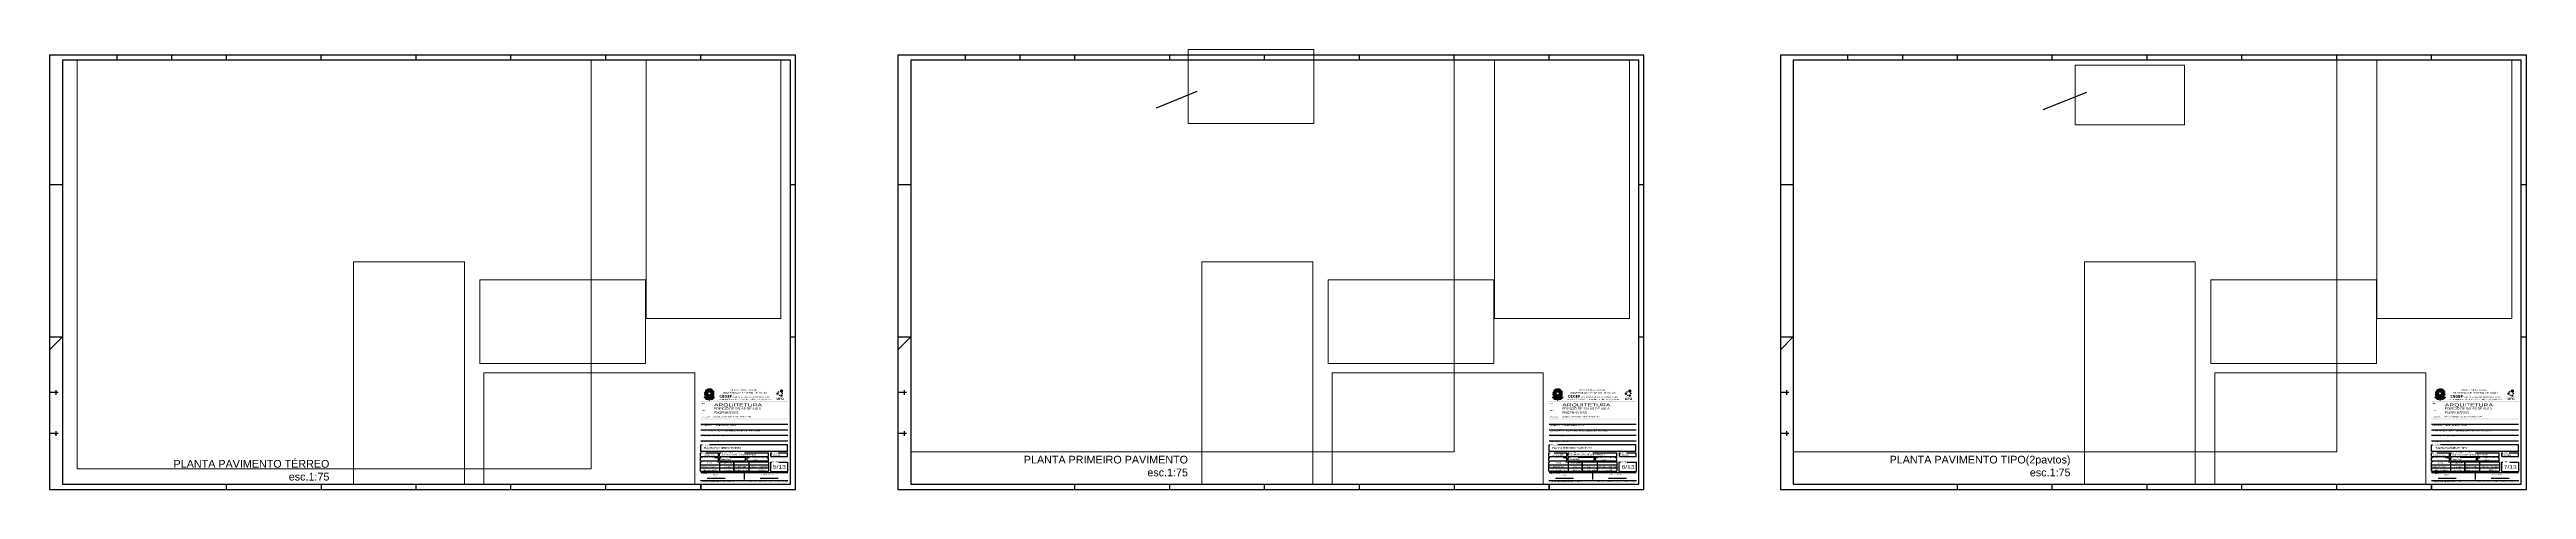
# Paper-space layout 'pr05 pr06 pr07' of a CAD drawing. Header units: millimetres. Extents: x 1399 to 6230, y 19 to 876.
import ezdxf
from ezdxf.enums import TextEntityAlignment as Align

# ---------------------------------------------------------------- set-up
doc = ezdxf.new("R2010")
doc.units = ezdxf.units.MM
doc.header["$LTSCALE"] = 0.3
doc.linetypes.add('CONTINUO', pattern=[0])
for name, color, linetype in [('ACUSTIC', 170, 'Continuous'), ('AUXILIAR', 6, 'Continuous'), ('CARIMBO', 4, 'Continuous'), ('CONSTRUIR', 20, 'Continuous'), ('COTAS', 12, 'Continuous'), ('DETALHE_CTR25', 7, 'Continuous'), ('GERAL_CTR25', 7, 'Continuous'), ('GERAL_CTR70', 2, 'Continuous'), ('logo', 160, 'Continuous'), ('Viewport', 231, 'Continuous')]:
    doc.layers.add(name, color=color, linetype=linetype)
doc.styles.add('ARIAL', font='ARIAL.TTF', dxfattribs={"height": 0.12})
doc.styles.add('CAIXA', font='swiss.ttf')
doc.styles.add('ROMANS', font='romans.shx', dxfattribs={"height": 0.03})
doc.styles.add('STYLE1', font='ARIAL.TTF', dxfattribs={"height": 0.12})

# ---------------------------------------------------------------- blocks, each defined once
blk = doc.blocks.new('logo')
at = {"layer": 'logo'}
for p, q in [((992.5, 170.9), (990.6, 172.3)), ((990.8, 181), (993.7, 180.6)), ((990.8, 177.8), (993, 178.1)), ((992.5, 170.9), (991.5, 172.9)), ((991.8, 180.3), (993.4, 180.1)), ((991.9, 184), (994.7, 182.5)), ((992.6, 178.7), (991.9, 178.6)), ((991.9, 174.7), (993.3, 175.5)), ((998.1, 182.9), (992.1, 182.2)), ((992.1, 182.2), (996.6, 180.8)), ((992.1, 182.2), (996.7, 178.1)), ((992.1, 181.4), (993.2, 181.2)), ((992.1, 177.4), (993.4, 177.7)), ((992.5, 183), (993.8, 182.4)), ((992.7, 175.7), (993.1, 175.9)), ((992.8, 181.5), (993.1, 181.9)), ((993, 184), (994.9, 182.9)), ((993.1, 174.8), (993.6, 175.1)), ((993.2, 171.4), (993.9, 172.2)), ((993.2, 171.4), (995, 169.7)), ((993.5, 186.4), (995.7, 184.4)), ((993.6, 180.8), (994.3, 181.5)), ((993.7, 172.3), (996, 174.6)), ((993.9, 185.2), (995.6, 183.7)), ((994.1, 173.6), (995.1, 174.4)), ((994.4, 180.1), (995.5, 181.1)), ((994.8, 186), (995.8, 184.9)), ((994.9, 172.7), (995.7, 173.6)), ((995.2, 179.4), (996.6, 180.8)), ((996.7, 178.1), (995.4, 172.1)), ((995.4, 172.1), (998.2, 176)), ((995.4, 172.1), (1000.7, 175.2)), ((995.6, 184.4), (995.7, 184.4)), ((995.7, 172.2), (999, 175.5)), ((997, 185.6), (996.1, 187.1)), ((996.1, 178.7), (996.5, 179.1)), ((996.2, 188.2), (997.1, 186.3)), ((997.1, 186.3), (997.4, 185.9)), ((997.2, 187.6), (997.8, 186.1)), ((997.2, 168.9), (997.7, 168.5)), ((997.4, 185.9), (997.4, 185.8)), ((997.4, 171.2), (997.4, 170.3)), ((999.9, 171), (997.4, 171.2)), ((997.4, 170.3), (999.9, 170.4)), ((997.4, 167.5), (997.7, 168.5)), ((1000.7, 188.5), (998.1, 182.9)), ((999.3, 185.4), (998.7, 188.1)), ((998.9, 184.6), (1000.7, 186.4)), ((999.1, 189.2), (999.6, 186.1)), ((999.4, 183.5), (1000.7, 184.8)), ((999.5, 174.5), (1000.2, 175.2)), ((999.8, 188.3), (999.9, 186.8)), ((1001.5, 171.5), (999.9, 171.5)), ((999.9, 171.5), (999.9, 169.9)), ((999.9, 169.9), (1001.5, 169.9)), ((1000.2, 187.3), (1000.7, 187.9)), ((1000.2, 174.9), (1000.2, 171.5)), ((1003.1, 183), (1000.7, 188.5)), ((1000.7, 188.5), (1000.7, 183.7)), ((1000.7, 175.2), (1000.7, 171.5)), ((1000.7, 175.2), (1006.1, 172.1)), ((1000.7, 174.1), (1001.1, 174.6)), ((1000.7, 172.6), (1001.1, 173)), ((1001.1, 174.9), (1001.1, 171.5)), ((1001.1, 171.5), (1001.1, 171.5)), ((1001.5, 186.8), (1001.6, 188.3)), ((1001.5, 169.9), (1001.5, 171.5)), ((1001.5, 171), (1003.9, 171.2)), ((1003.9, 170.3), (1001.5, 170.4)), ((1002.3, 189.2), (1001.8, 186)), ((1002.3, 186.2), (1002.8, 188.1)), ((1009.4, 182.3), (1003.1, 183)), ((1003.3, 176), (1003.3, 176)), ((1006.1, 172.1), (1003.3, 176)), ((1003.6, 175.5), (1005.1, 177)), ((1003.7, 186.1), (1004.4, 187.6)), ((1003.7, 182.5), (1004.1, 182.9)), ((1003.9, 171.2), (1003.9, 170.3)), ((1003.9, 168.4), (1004.4, 169)), ((1004.2, 167.4), (1003.9, 168.4)), ((1004.1, 185.9), (1004, 185.7)), ((1004, 184.8), (1004, 184.9)), ((1004.4, 186.4), (1004.1, 185.9)), ((1004.2, 174.6), (1005.3, 175.7)), ((1005.3, 188.1), (1004.4, 186.4)), ((1004.4, 181.7), (1005.5, 182.7)), ((1004.6, 185.7), (1005.5, 187)), ((1009.4, 182.3), (1004.8, 180.8)), ((1004.8, 178.1), (1009.4, 182.3)), ((1006.1, 172.1), (1004.8, 178.1)), ((1004.9, 173.8), (1005.6, 174.5)), ((1005.2, 180.9), (1006.8, 182.6)), ((1005.5, 172.9), (1005.9, 173.2)), ((1005.6, 184.9), (1006.7, 186.1)), ((1006.2, 174.9), (1005.6, 174.6)), ((1007.7, 186.4), (1005.7, 184.5)), ((1005.7, 174.2), (1007.5, 172.2)), ((1005.8, 183.9), (1007.4, 185.3)), ((1005.8, 173.4), (1006.4, 172.7)), ((1008.1, 171.2), (1006.4, 169.5)), ((1006.5, 174.2), (1007.3, 173.5)), ((1006.6, 183), (1008.3, 184.1)), ((1009.5, 184), (1006.8, 182.6)), ((1007.4, 171.9), (1008.1, 171.2)), ((1007.5, 181.7), (1008.2, 182.4)), ((1007.9, 175.5), (1007.5, 175.4)), ((1007.6, 180.4), (1010.5, 180.8)), ((1007.7, 182.5), (1008.9, 183)), ((1007.9, 180.9), (1009.5, 181.3)), ((1007.9, 180), (1009.6, 180.1)), ((1008.1, 177.5), (1009.4, 177.2)), ((1008.4, 178), (1010.5, 177.7)), ((1008.4, 175.3), (1009.5, 174.7)), ((1008.6, 182), (1008.9, 182.4)), ((1008.8, 178.6), (1009.6, 178.5)), ((1010.3, 172.9), (1009.3, 171)), ((1009.3, 171), (1011.1, 172.3)), ((1010.5, 180.8), (1010.5, 180.8))]:
    blk.add_line(p, q, dxfattribs=at)
blk.add_lwpolyline([(995.7, 184.4), (995.6, 184.2, 0.193999), (995.7, 183.9, 0.064649)], format="xyb", dxfattribs=at)
at = {"layer": 'logo', "const_width": 0.216}
for points in [[(997, 179.6, 1), (997, 179.3, 1)], [(997.2, 180.6, 1), (997.1, 180.4, 1)], [(997.1, 178.5, 1), (997.2, 178.3, 1)], [(997.6, 181.6, 1), (997.5, 181.4, 1)], [(997.5, 177.5, 1), (997.6, 177.3, 1)], [(998.4, 182.3, 1), (998.2, 182.2, 1)], [(998.2, 179.1, 1), (998.4, 179.1, 1)], [(998.2, 176.7, 1), (998.4, 176.5, 1)], [(999.3, 182.9, 1), (999.1, 182.8, 1)], [(999.1, 176.1, 1), (999.3, 176, 1)], [(999.8, 182, 1), (1000, 182, 1)], [(1000.3, 183.2, 1), (1000.1, 183.1, 1)], [(1000.1, 175.8, 1), (1000.3, 175.7, 1)], [(1001.4, 183.1, 1), (1001.2, 183.2, 1)], [(1001.2, 175.7, 1), (1001.4, 175.8, 1)], [(1001.4, 179.8, 1), (1001.6, 179.8, 1)], [(1001.8, 177.4, 1), (1002, 177.4, 1)], [(1002.4, 182.8, 1), (1002.2, 182.9, 1)], [(1002.2, 176, 1), (1002.4, 176.1, 1)], [(1002.5, 181.2, 1), (1002.7, 181.2, 1)], [(1003.3, 182.2, 1), (1003.1, 182.3, 1)], [(1003.1, 176.5, 1), (1003.3, 176.7, 1)], [(1003.9, 181.4, 1), (1003.8, 181.6, 1)], [(1003.8, 177.3, 1), (1003.9, 177.5, 1)], [(1004.4, 180.4, 1), (1004.3, 180.6, 1)], [(1004.3, 178.3, 1), (1004.4, 178.5, 1)], [(1004.5, 179.3, 1), (1004.5, 179.6, 1)]]:
    blk.add_lwpolyline(points, format="xyb", close=True, dxfattribs=at)
at = {"layer": 'logo'}
for radius in [4.29, 3.21]:
    blk.add_circle((1000.7, 179.4), radius, dxfattribs=at)
for centre, radius, start, end in [((1001.2, 180), 13.1, 216.0902, 253.025), ((1001.2, 180), 12, 216.0902, 252.9501), ((994.1, 179.4), 1.61, 153.4635, 248.5259), ((995.1, 176.6), 2.18, 192.412, 292.1438), ((993.6, 174.6), 1.6, 92.4406, 112.7734), ((994.9, 179.3), 1.75, 129.8695, 248.0534), ((1000.8, 179.4), 11, 226.4694, 311.931), ((995.4, 177.1), 2.05, 158.6485, 289.3939), ((993.5, 175.3), 2.54, 80.2415, 91.6759), ((992.5, 178.9), 2.16, 324.9345, 52.9884), ((1000.8, 179.4), 9.94, 226.4694, 311.5957), ((993.5, 175.3), 2.54, 357.691, 72.5788), ((996.8, 182), 2.18, 70.3748, 166.3107), ((993.9, 184.1), 1.8, 297.5202, 298.178), ((996.2, 170.8), 1.31, 18.197, 132.0011), ((996.6, 172.3), 1.35, 201.5276, 309.6209), ((997.1, 184.2), 1.42, 69.4041, 177.3247), ((994.6, 176.6), 1.71, 327.1013, 336.6995), ((995.9, 185.7), 1.71, 283.1388, 354.2149), ((995.5, 184.4), 2.05, 302.4351, 348.4877), ((998.2, 172.5), 1.31, 154.8572, 295.625), ((997.1, 171.3), 1.69, 358.5013, 92.4302), ((998.4, 185.2), 1.11, 46.852, 158.8065), ((997.9, 186.2), 1.19, 247.938, 351.355), ((1000.3, 166.8), 0.746, 119.2069, 143.4103), ((1000, 167.1), 0.326, 143.4103, 180.409), ((1000, 167.1), 0.326, 180.409, 217.4078), ((1000.7, 167.9), 1.38, 225.9254, 314.8926), ((1000.5, 166.4), 1.21, 103.2363, 119.2069), ((1006.1, 168.8), 5.98, 168.5702, 173.4626), ((1006.1, 168.8), 5.98, 183.8278, 191.4298), ((1000.7, 165.8), 1.87, 90.409, 103.2363), ((1000.7, 165.8), 1.87, 77.5818, 90.409), ((994.9, 168.7), 6.27, 6.4243, 11.1873), ((994.9, 168.7), 6.27, 349.5293, 356.5426), ((1000.8, 166.4), 1.21, 61.6112, 77.5818), ((1001.1, 166.8), 0.746, 37.4078, 61.6112), ((1001.4, 167.1), 0.326, 0.409, 37.4078), ((1001.4, 167.1), 0.326, 323.4103, 0.409), ((1003, 185.3), 1.11, 22.9304, 134.885), ((1003.4, 186.3), 1.19, 190.3819, 293.799), ((1004.2, 171.3), 1.69, 87.5698, 181.4987), ((1003.1, 172.5), 1.31, 244.375, 25.1428), ((1004.3, 184.3), 1.42, 4.4123, 113.6981), ((1005.2, 185.7), 1.42, 183.8164, 293.1021), ((1004.6, 182.1), 2.18, 15.4263, 111.3622), ((1005.8, 184.6), 2.05, 193.2493, 239.3019), ((1000.6, 180), 12, 286.1434, 323.9098), ((1005.2, 170.8), 1.31, 47.9989, 161.803), ((1004.8, 172.2), 1.31, 224.9136, 338.7177), ((1000.6, 180), 13.1, 286.1434, 323.9098), ((1006.2, 176.9), 2.05, 254.1342, 25.759), ((1008.1, 175.2), 2.54, 111.8287, 187.1616), ((1006.5, 176.4), 2.18, 247.6946, 351.2469), ((1008.9, 178.9), 2.16, 130.7874, 219.4729), ((1006.5, 179.1), 1.75, 296.354, 53.7184), ((1008.1, 175.2), 2.54, 92.7316, 104.166), ((1007.3, 179.2), 1.61, 295.8816, 29.8538), ((1009, 179), 1.05, 105.9941, 144.7073), ((1008.1, 174.5), 1.6, 71.8782, 91.9668)]:
    blk.add_arc(centre, radius, start, end, dxfattribs=at)
blk = doc.blocks.new('A$C2AC43FCA')
at = {"linetype": 'CONTINUO'}
for p in [(64.9, 0.8), (132.5, 19)]:
    blk.add_line(p, (132.5, 0.8), dxfattribs=at)
at = {"layer": 'CARIMBO', "color": 7}
for p, q in [((0, 0.8), (0, 19)), ((0, 19), (1.9, 19)), ((0, 13), (64.3, 13)), ((0, 6.9), (64.3, 6.9)), ((0, 0.8), (64.3, 0.8)), ((33, 19), (64.3, 19)), ((37.3, 19), (37.3, 0.8)), ((64.3, 19), (64.3, 0.8)), ((64.9, 19), (64.9, 0.8)), ((64.9, 19), (132.5, 19)), ((64.9, 13), (132.5, 13)), ((64.9, 6.9), (132.5, 6.9)), ((94, 19), (94, 0.8))]:
    blk.add_line(p, q, dxfattribs=at)
at = {"layer": 'CARIMBO', "color": 0, "style": 'CAIXA'}
for s, height, p in [('PAVIMENTO TÉRREO', 2, (0.6, 7.8)), ('PRIMEIRO PAVIMENTO', 2, (0.6, 1.7)), ('TOTAL', 2.5, (13.4, 14.9)), ('5.332,86m²', 2.5, (43.6, 14.9)), ('1.141,50m²', 2.5, (43.4, 7.1)), ('1.308,81m²', 2.5, (43.4, 1)), ('PAVIMENTO  TIPO', 2, (65.1, 7.8)), ('PAVIMENTO TÉCNICO', 2, (65.1, 1.7)), ('1.296,67x2=2.593,34m²', 2.497, (95.1, 7.8)), ('100,63m²', 2.5, (111.7, 1.7))]:
    blk.add_text(s, height=height, dxfattribs=at).set_placement(p)
at = {"layer": 'CARIMBO', "color": 0, "insert": (2.8, 20.6), "char_height": 1.798, "width": 30.208, "attachment_point": 1, "style": 'ARIAL'}
blk.add_mtext('QUADRO DE ÁREAS', dxfattribs=at)
blk = doc.blocks.new('A$C00580CC8')
at = {"layer": 'CARIMBO', "color": 7}
for p, q in [((0, 15.4), (2.1, 15.4)), ((0, 8.8), (0, 15.4)), ((0, 8.8), (35, 8.8)), ((0, 8.8), (35, 8.8)), ((0, 6.5), (2.1, 6.5)), ((0, 0), (0, 6.5)), ((0, 0), (35, 0)), ((10.4, 15.4), (35, 15.4)), ((27.6, 6.5), (35, 6.5)), ((35, 8.8), (35, 15.4)), ((35, 0), (35, 6.5)), ((37.4, 15.4), (39.4, 15.4)), ((37.4, 8.8), (37.4, 15.4)), ((37.4, 8.8), (132.4, 8.8)), ((37.7, 0), (37.7, 6.5)), ((37.7, 6.5), (39.4, 6.5)), ((37.7, 0), (88.1, 0)), ((88.1, 6.5), (56.3, 6.5)), ((85.7, 15.4), (132.4, 15.4)), ((88.1, 0), (88.1, 6.5)), ((90.8, 6.5), (94.9, 6.5)), ((90.8, 0), (90.8, 6.5)), ((90.8, 0), (132.4, 0)), ((129.3, 6.5), (132.4, 6.5)), ((132.4, 8.8), (132.4, 15.4)), ((132.4, 0), (132.4, 6.5))]:
    blk.add_line(p, q, dxfattribs=at)
at = {"layer": 'CARIMBO', "color": 0}
for s, height, style, p in [('DATA', 1.8, 'ARIAL', (2.5, 14.8)), ('No. DO PROCESSO', 1.798, 'ARIAL', (2.5, 6)), ('Fevereiro/ 2009', 2.497, 'CAIXA', (4.3, 10.3)), ('DESENHO:', 1.8, 'ARIAL', (40, 5.9)), ('Gerani Felix ', 2.497, 'CAIXA', (40.5, 1.6)), ('GERÊNCIA/COMPUTADOR/PASTA', 1.798, 'ARIAL', (40.7, 14.9)), ('NÚMERO DE PAVIMENTOS', 1.798, 'ARIAL', (95.9, 5.6)), ('quatro', 2.5, 'CAIXA', (102, 1))]:
    blk.add_text(s, height=height, dxfattribs=dict(at, style=style)).set_placement(p)
at = {"layer": 'CARIMBO', "color": 0, "style": 'CAIXA'}
blk.add_text('\\\\Gpp4\\Projetos Gerani\\ENGENHARIA-REUNI', height=2.425, rotation=0.0369, dxfattribs=at).set_placement((39.6, 10.8))
blk = doc.blocks.new('A$C665F5453')
at = {"linetype": 'CONTINUO'}
blk.add_blockref('A$C00580CC8', (0, 20.6), dxfattribs=at)
at = {"layer": 'DETALHE_CTR25', "linetype": 'CONTINUO'}
blk.add_blockref('A$C2AC43FCA', (0, 0), dxfattribs=at)
blk = doc.blocks.new('A$C49B41C24')
at = {"layer": 'DETALHE_CTR25', "linetype": 'CONTINUO'}
blk.add_blockref('A$C665F5453', (0, 0), dxfattribs=at)

psp = doc.layouts.new('pr05 pr06 pr07')

# ---------------------------------------------------------------- hatches: boundary and pattern name
at = {"layer": 'ACUSTIC'}
h = psp.add_hatch(color=256, dxfattribs=at)
h.paths.add_polyline_path([(2829.6, 212.5), (2826.6, 214.2), (2823.6, 212.5), (2823.6, 209), (2826.6, 207.3), (2829.6, 209)])
h.paths.add_polyline_path([(2829.8, 207), (2828.3, 207.8), (2826.8, 207), (2826.8, 205.2), (2828.3, 204.4), (2829.8, 205.2)])
h.paths.add_polyline_path([(2828.7, 203.2), (2826.5, 204.4), (2824.2, 203.2), (2824.2, 200.6), (2826.5, 199.3), (2828.7, 200.6)])
h.paths.add_polyline_path([(2823.8, 203.1), (2822.5, 203.9), (2821.2, 203.1), (2821.2, 201.7), (2822.5, 200.9), (2823.8, 201.7)])
h.paths.add_polyline_path([(2821.2, 206.9), (2819, 208.2), (2816.7, 206.9), (2816.7, 204.3), (2819, 203), (2821.2, 204.3)])
h.paths.add_polyline_path([(2822.7, 210), (2821.2, 210.9), (2819.7, 210), (2819.7, 208.3), (2821.2, 207.5), (2822.7, 208.3)])
h = psp.add_hatch(color=256, dxfattribs=at)
h.paths.add_polyline_path([(4484.3, 212.5), (4481.3, 214.2), (4478.3, 212.5), (4478.3, 209), (4481.3, 207.3), (4484.3, 209)])
h.paths.add_polyline_path([(4484.6, 207), (4483.1, 207.8), (4481.6, 207), (4481.6, 205.2), (4483.1, 204.4), (4484.6, 205.2)])
h.paths.add_polyline_path([(4483.4, 203.2), (4481.2, 204.4), (4479, 203.2), (4479, 200.6), (4481.2, 199.3), (4483.4, 200.6)])
h.paths.add_polyline_path([(4478.5, 203.1), (4477.2, 203.9), (4475.9, 203.1), (4475.9, 201.7), (4477.2, 200.9), (4478.5, 201.7)])
h.paths.add_polyline_path([(4475.9, 206.9), (4473.7, 208.2), (4471.5, 206.9), (4471.5, 204.3), (4473.7, 203), (4475.9, 204.3)])
h.paths.add_polyline_path([(4477.4, 210), (4475.9, 210.9), (4474.4, 210), (4474.4, 208.3), (4475.9, 207.5), (4477.4, 208.3)])
h = psp.add_hatch(color=256, dxfattribs=at)
h.paths.add_polyline_path([(6205.6, 212.5), (6202.6, 214.2), (6199.6, 212.5), (6199.6, 209), (6202.6, 207.3), (6205.6, 209)])
h.paths.add_polyline_path([(6205.9, 207), (6204.4, 207.8), (6202.9, 207), (6202.9, 205.2), (6204.4, 204.4), (6205.9, 205.2)])
h.paths.add_polyline_path([(6204.7, 203.2), (6202.5, 204.4), (6200.3, 203.2), (6200.3, 200.6), (6202.5, 199.3), (6204.7, 200.6)])
h.paths.add_polyline_path([(6199.8, 203.1), (6198.5, 203.9), (6197.2, 203.1), (6197.2, 201.7), (6198.5, 200.9), (6199.8, 201.7)])
h.paths.add_polyline_path([(6197.2, 206.9), (6195, 208.2), (6192.8, 206.9), (6192.8, 204.3), (6195, 203), (6197.2, 204.3)])
h.paths.add_polyline_path([(6198.7, 210), (6197.2, 210.9), (6195.7, 210), (6195.7, 208.3), (6197.2, 207.5), (6198.7, 208.3)])
at = {"layer": 'CARIMBO'}
for color, points in [(52, [(2669.1, 191), (2669.1, 190.1), (2838.7, 190.1), (2838.7, 191)]), (52, [(2838.7, 155.8), (2838.7, 156.6), (2669.1, 156.6), (2669.1, 155.8)]), (52, [(4323.8, 191), (4323.8, 190.1), (4493.5, 190.1), (4493.5, 191)]), (52, [(4493.5, 155.8), (4493.5, 156.6), (4323.8, 156.6), (4323.8, 155.8)]), (52, [(6045.1, 191), (6045.1, 190.1), (6214.8, 190.1), (6214.8, 191)]), (52, [(6214.8, 155.8), (6214.8, 156.6), (6045.1, 156.6), (6045.1, 155.8)]), (256, [(2838.7, 31.7), (2838.7, 32.5), (2669.1, 32.5), (2669.1, 31.7)]), (256, [(4493.5, 31.7), (4493.5, 32.5), (4323.8, 32.5), (4323.8, 31.7)]), (256, [(6214.8, 31.7), (6214.8, 32.5), (6045.1, 32.5), (6045.1, 31.7)])]:
    psp.add_hatch(color=color, dxfattribs=at).paths.add_polyline_path(points)

# ---------------------------------------------------------------- linework, layer by layer
for p, q in [((1399.1, 865.1), (1399.1, 19.1)), ((1399.1, 860.1), (1399.1, 19.1)), ((1530.7, 855.1), (1530.7, 865.1)), ((2854.1, 865.1), (1559.1, 865.1)), ((1637.4, 855.1), (1637.4, 865.1)), ((1744.1, 855.1), (1744.1, 865.1)), ((1929.1, 855.1), (1929.1, 865.1)), ((2114.1, 855.1), (2114.1, 865.1)), ((2299.1, 855.1), (2299.1, 865.1)), ((2484.1, 855.1), (2484.1, 865.1)), ((2669.1, 855.1), (2669.1, 865.1)), ((2854.1, 19.1), (2854.1, 865.1)), ((2854.1, 19.1), (2854.1, 860.1)), ((3053.8, 865.1), (3053.8, 19.1)), ((3053.8, 860.1), (3053.8, 19.1)), ((3185.5, 855.1), (3185.5, 865.1)), ((4508.8, 865.1), (3213.8, 865.1)), ((3292.2, 855.1), (3292.2, 865.1)), ((3398.8, 855.1), (3398.8, 865.1)), ((3583.8, 855.1), (3583.8, 865.1)), ((3768.8, 855.1), (3768.8, 865.1)), ((3953.8, 855.1), (3953.8, 865.1)), ((4138.8, 855.1), (4138.8, 865.1)), ((4323.8, 855.1), (4323.8, 865.1)), ((4508.8, 19.1), (4508.8, 865.1)), ((4508.8, 19.1), (4508.8, 860.1)), ((4775.1, 865.1), (4775.1, 19.1)), ((4775.1, 860.1), (4775.1, 19.1)), ((4906.8, 855.1), (4906.8, 865.1)), ((6230.1, 865.1), (4935.1, 865.1)), ((5013.5, 855.1), (5013.5, 865.1)), ((5120.1, 855.1), (5120.1, 865.1)), ((5305.1, 855.1), (5305.1, 865.1)), ((5490.1, 855.1), (5490.1, 865.1)), ((5675.1, 855.1), (5675.1, 865.1)), ((5860.1, 855.1), (5860.1, 865.1)), ((6045.1, 855.1), (6045.1, 865.1)), ((6230.1, 19.1), (6230.1, 865.1)), ((6230.1, 19.1), (6230.1, 860.1)), ((1399.1, 613.1), (1424.1, 613.1)), ((2844.1, 613.1), (2854.1, 613.1)), ((3053.8, 613.1), (3078.8, 613.1)), ((4498.8, 613.1), (4508.8, 613.1)), ((4775.1, 613.1), (4800.1, 613.1)), ((6220.1, 613.1), (6230.1, 613.1)), ((1399.1, 316.1), (1424.1, 316.1)), ((1424.1, 316.1), (1399.1, 291.1)), ((3053.8, 316.1), (3078.8, 316.1)), ((3078.8, 316.1), (3053.8, 291.1)), ((4775.1, 316.1), (4800.1, 316.1)), ((4800.1, 316.1), (4775.1, 291.1)), ((1399.1, 19.1), (2854.1, 19.1)), ((1665.1, 19.1), (2854.1, 19.1)), ((1744.3, 19.1), (1744.3, 29.1)), ((1929.3, 19.1), (1929.3, 29.1)), ((2114.1, 19.1), (2114.1, 29.1)), ((2114.1, 19.1), (2114.1, 29.1)), ((2299.1, 19.1), (2299.1, 29.1)), ((2299.1, 19.1), (2299.1, 29.1)), ((2669.1, 19.1), (2669.1, 29.1)), ((2669.3, 19.8), (2669.3, 29.8)), ((2669.3, 19.8), (2669.3, 29.8)), ((3053.8, 19.1), (4508.8, 19.1)), ((3319.8, 19.1), (4508.8, 19.1)), ((3399, 19.1), (3399, 29.1)), ((3584, 19.1), (3584, 29.1)), ((3768.8, 19.1), (3768.8, 29.1)), ((3768.8, 19.1), (3768.8, 29.1)), ((3953.8, 19.1), (3953.8, 29.1)), ((3953.8, 19.1), (3953.8, 29.1)), ((4323.8, 19.1), (4323.8, 29.1)), ((4324, 19.8), (4324, 29.8)), ((4324, 19.8), (4324, 29.8)), ((4775.1, 19.1), (6230.1, 19.1)), ((5041.1, 19.1), (6230.1, 19.1)), ((5120.3, 19.1), (5120.3, 29.1)), ((5305.3, 19.1), (5305.3, 29.1)), ((5490.1, 19.1), (5490.1, 29.1)), ((5490.1, 19.1), (5490.1, 29.1)), ((5675.1, 19.1), (5675.1, 29.1)), ((5675.1, 19.1), (5675.1, 29.1)), ((6045.1, 19.1), (6045.1, 29.1)), ((6045.3, 19.8), (6045.3, 29.8)), ((6045.3, 19.8), (6045.3, 29.8))]:
    psp.add_line(p, q)
at = {"layer": 'AUXILIAR', "linetype": 'CONTINUO'}
for p, q in [((3636.7, 794), (3557.3, 762)), ((5371.9, 792.1), (5286.7, 758.6))]:
    psp.add_line(p, q, dxfattribs=at)
at = {"layer": 'AUXILIAR'}
for p, q in [((1415.6, 207.8), (1399.1, 207.8)), ((1411.2, 212.3), (1411.2, 203.4)), ((3070.4, 207.8), (3053.8, 207.8)), ((3065.9, 212.3), (3065.9, 203.4)), ((4791.7, 207.8), (4775.1, 207.8)), ((4787.2, 212.3), (4787.2, 203.4)), ((1415.6, 127.7), (1399.1, 127.7)), ((1411.2, 132.2), (1411.2, 123.3)), ((3070.4, 127.7), (3053.8, 127.7)), ((3065.9, 132.2), (3065.9, 123.3)), ((4791.7, 127.7), (4775.1, 127.7)), ((4787.2, 132.2), (4787.2, 123.3))]:
    psp.add_line(p, q, dxfattribs=at)
for centre in [(1411.2, 207.8), (3065.9, 207.8), (4787.2, 207.8), (1411.2, 127.7), (3065.9, 127.7), (4787.2, 127.7)]:
    psp.add_circle(centre, 1.3, dxfattribs=at)
at = {"layer": 'CARIMBO', "color": 7}
for p, q in [((2669.1, 145.9), (2838.9, 145.9)), ((4323.8, 145.9), (4493.6, 145.9)), ((6045.1, 145.9), (6214.9, 145.9)), ((2669.1, 134.9), (2838.9, 134.9)), ((2669.1, 124.9), (2838.9, 124.9)), ((2669.1, 113.9), (2838.9, 113.9)), ((2669.1, 92.9), (2669.1, 105.6)), ((2669.1, 105.6), (2670.8, 105.6)), ((2838.5, 105.7), (2686.3, 105.7)), ((2838.5, 92.9), (2838.5, 105.7)), ((4323.8, 134.9), (4493.6, 134.9)), ((4323.8, 124.9), (4493.6, 124.9)), ((4323.8, 113.9), (4493.6, 113.9)), ((4323.8, 92.9), (4323.8, 105.6)), ((4323.8, 105.6), (4325.5, 105.6)), ((4493.3, 105.7), (4341, 105.7)), ((4493.3, 92.9), (4493.3, 105.7)), ((6045.1, 134.9), (6214.9, 134.9)), ((6045.1, 124.9), (6214.9, 124.9)), ((6045.1, 113.9), (6214.9, 113.9)), ((6045.1, 92.9), (6045.1, 105.6)), ((6045.1, 105.6), (6046.8, 105.6)), ((6214.6, 105.7), (6062.3, 105.7)), ((6214.6, 92.9), (6214.6, 105.7)), ((2838.5, 92.9), (2669.1, 92.9)), ((2669.1, 51.9), (2838.9, 51.9)), ((2754, 50.5), (2754, 38.6)), ((2805.1, 72.4), (2805.1, 54.1)), ((2805.1, 72.4), (2808, 72.4)), ((2805.1, 54.1), (2838.7, 54.1)), ((2806.1, 90.1), (2808, 90.1)), ((2806.1, 83.5), (2806.1, 90.1)), ((2806.1, 83.5), (2838.7, 83.5)), ((2820.3, 90.1), (2838.7, 90.1)), ((2821.5, 72.4), (2838.7, 72.4)), ((2838.7, 83.5), (2838.7, 90.1)), ((2838.7, 72.4), (2838.7, 54.1)), ((4493.3, 92.9), (4323.8, 92.9)), ((4323.8, 51.9), (4493.6, 51.9)), ((4408.7, 50.5), (4408.7, 38.6)), ((4459.9, 72.4), (4459.9, 54.1)), ((4459.9, 72.4), (4462.8, 72.4)), ((4459.9, 54.1), (4493.5, 54.1)), ((4460.9, 90.1), (4462.8, 90.1)), ((4460.9, 83.5), (4460.9, 90.1)), ((4460.9, 83.5), (4493.5, 83.5)), ((4475.1, 90.1), (4493.5, 90.1)), ((4476.2, 72.4), (4493.5, 72.4)), ((4493.5, 83.5), (4493.5, 90.1)), ((4493.5, 72.4), (4493.5, 54.1)), ((6214.6, 92.9), (6045.1, 92.9)), ((6045.1, 51.9), (6214.9, 51.9)), ((6130, 50.5), (6130, 38.6)), ((6181.2, 72.4), (6181.2, 54.1)), ((6181.2, 72.4), (6184.1, 72.4)), ((6181.2, 54.1), (6214.8, 54.1)), ((6182.2, 90.1), (6184.1, 90.1)), ((6182.2, 83.5), (6182.2, 90.1)), ((6182.2, 83.5), (6214.8, 83.5)), ((6196.4, 90.1), (6214.8, 90.1)), ((6197.5, 72.4), (6214.8, 72.4)), ((6214.8, 83.5), (6214.8, 90.1)), ((6214.8, 72.4), (6214.8, 54.1)), ((2681.8, 41.1), (2716.8, 41.1)), ((2785.1, 41.1), (2820.1, 41.1)), ((4336.5, 41.1), (4371.5, 41.1)), ((4439.9, 41.1), (4474.8, 41.1)), ((6057.8, 41.1), (6092.8, 41.1)), ((6161.2, 41.1), (6196.1, 41.1))]:
    psp.add_line(p, q, dxfattribs=at)
at = {"layer": 'CARIMBO'}
for p, q in [((2668.7, 36.7), (2839.2, 36.7)), ((4323.5, 36.7), (4494, 36.7)), ((6044.8, 36.7), (6215.3, 36.7))]:
    psp.add_line(p, q, dxfattribs=at)
at = {"layer": 'GERAL_CTR25', "linetype": 'CONTINUO'}
for p, q in [((1744.1, 865.1), (1399.1, 865.1)), ((3398.8, 865.1), (3053.8, 865.1)), ((5120.1, 865.1), (4775.1, 865.1))]:
    psp.add_line(p, q, dxfattribs=at)
at = {"layer": 'GERAL_CTR25'}
for p, q in [((1399.1, 316.5), (1409.1, 316.5)), ((2844.1, 316.5), (2854.1, 316.5)), ((2844.1, 316.5), (2854.1, 316.5)), ((3053.8, 316.5), (3063.8, 316.5)), ((4498.8, 316.5), (4508.8, 316.5)), ((4775.1, 316.5), (4785.1, 316.5)), ((6220.1, 316.5), (6230.1, 316.5)), ((2483.6, 29.1), (2483.6, 19.1)), ((2669.1, 29.8), (2669.1, 19.8)), ((2669.1, 29.8), (2669.1, 19.8)), ((4138.4, 29.1), (4138.4, 19.1)), ((4323.8, 29.8), (4323.8, 19.8)), ((4323.8, 29.8), (4323.8, 19.8)), ((5859.7, 29.1), (5859.7, 19.1)), ((6045.1, 29.8), (6045.1, 19.8)), ((6045.1, 29.8), (6045.1, 19.8))]:
    psp.add_line(p, q, dxfattribs=at)
at = {"layer": 'GERAL_CTR70'}
for p, q in [((1424.1, 855.1), (1424.1, 29.1)), ((2844.1, 855.1), (1424.1, 855.1)), ((2844.1, 29.1), (2844.1, 855.1)), ((4498.8, 855.1), (3078.8, 855.1)), ((3078.8, 855.1), (3078.8, 29.1)), ((4498.8, 29.1), (4498.8, 855.1)), ((6220.1, 855.1), (4800.1, 855.1)), ((4800.1, 855.1), (4800.1, 29.1)), ((6220.1, 29.1), (6220.1, 855.1)), ((1424.1, 29.1), (2844.1, 29.1)), ((3078.8, 29.1), (4498.8, 29.1)), ((4800.1, 29.1), (6220.1, 29.1))]:
    psp.add_line(p, q, dxfattribs=at)

# ---------------------------------------------------------------- block references
at = {"layer": 'ACUSTIC'}
for p in [(1685.1, 26.6), (3339.8, 26.6), (5061.1, 26.6)]:
    psp.add_blockref('logo', p, dxfattribs=at)
at = {"layer": 'COTAS', "linetype": 'CONTINUO'}
for p in [(2668.7, 54.1), (4323.5, 54.1), (6044.8, 54.1)]:
    psp.add_blockref('A$C49B41C24', p, dxfattribs=at)

# ---------------------------------------------------------------- texts
at = {"layer": 'ACUSTIC', "char_height": 4.541, "width": 37.047, "attachment_point": 1, "style": 'ROMANS'}
for insert in [(2816.7, 197.8), (4471.5, 197.8), (6192.8, 197.8)]:
    psp.add_mtext('{\\fVerdana|b1|i0|c0|p34;UFG}', dxfattribs=dict(at, insert=insert))
at = {"layer": 'CARIMBO', "color": 4}
for s, height, style, p in [('UNIVERSIDADE FEDERAL DE GOIÁS', 3.596, 'STYLE1', (2710.7, 205.4)), ('UNIVERSIDADE FEDERAL DE GOIÁS', 3.596, 'STYLE1', (4365.4, 205.4)), ('UNIVERSIDADE FEDERAL DE GOIÁS', 3.596, 'STYLE1', (6086.7, 205.4)), ('tipo:', 2.5, 'CAIXA', (2671.4, 185.3)), ('endereço: ', 2.5, 'CAIXA', (2671.4, 159.7)), ('local:', 2.5, 'CAIXA', (2671.4, 171.6)), ('tipo:', 2.5, 'CAIXA', (4326.1, 185.3)), ('endereço: ', 2.5, 'CAIXA', (4326.1, 159.7)), ('local:', 2.5, 'CAIXA', (4326.1, 171.6)), ('tipo:', 2.5, 'CAIXA', (6047.4, 185.3)), ('endereço: ', 2.5, 'CAIXA', (6047.4, 159.7)), ('local:', 2.5, 'CAIXA', (6047.4, 171.6)), ('CONTEÚDO', 1.8, 'ARIAL', (2671, 105.1)), ('RESPONSÁVEL TÉCNICO PELA OBRA:', 1.798, 'ARIAL', (2671, 122.4)), ('COLABORAÇÃO : FERNANDA ', 1.798, 'ARIAL', (2671, 111.4)), ('PROPRIETÁRIO:     UNIVERSIDADE FEDERAL DE GOIÁS', 1.798, 'ARIAL', (2671.1, 142.6)), ('COLABORAÇÃO : FERNANDA', 1.798, 'ARIAL', (4325.8, 111.4)), ('CONTEÚDO', 1.8, 'ARIAL', (4325.7, 105.1)), ('PROPRIETÁRIO:     UNIVERSIDADE FEDERAL DE GOIÁS', 1.798, 'ARIAL', (4325.8, 142.6)), ('RESPONSÁVEL TÉCNICO PELA OBRA:', 1.798, 'ARIAL', (4325.8, 122.4)), ('COLABORAÇÃO : FERNANDA', 1.798, 'ARIAL', (6047.1, 111.4)), ('CONTEÚDO', 1.8, 'ARIAL', (6047, 105.1)), ('PROPRIETÁRIO:     UNIVERSIDADE FEDERAL DE GOIÁS', 1.798, 'ARIAL', (6047.1, 142.6)), ('RESPONSÁVEL TÉCNICO PELA OBRA:', 1.798, 'ARIAL', (6047.1, 122.4))]:
    psp.add_text(s, height=height, dxfattribs=dict(at, style=style)).set_placement(p)
at = {"layer": 'CARIMBO', "style": 'ARIAL'}
for s, p in [('SERVIÇO PÚBLICO FEDERAL', (2727.5, 211.6)), ('CENTRO DE GESTÃO DO ESPAÇO FÍSICO', (2731, 197.9)), ('SERVIÇO PÚBLICO FEDERAL', (4382.2, 211.6)), ('CENTRO DE GESTÃO DO ESPAÇO FÍSICO', (4385.8, 197.9)), ('SERVIÇO PÚBLICO FEDERAL', (6103.5, 211.6)), ('CENTRO DE GESTÃO DO ESPAÇO FÍSICO', (6107.1, 197.9))]:
    psp.add_text(s, height=2.58, dxfattribs=at).set_placement(p)
at = {"layer": 'CARIMBO', "color": 4, "style": 'ARIAL'}
for p in [(2670.9, 132.3), (4325.7, 132.3), (6047, 132.3)]:
    psp.add_text('AUTORA  DO PROJETO:    ARQUITETA  GERANI FÉLIX DO NASCIMENTO SILVA  CREA -GO 5364/D', height=1.746, rotation=0.0369, dxfattribs=at).set_placement(p)
at = {"layer": 'CARIMBO', "color": 3, "style": 'STYLE1'}
for s, p in [('PLANTA PAVIMENTO TÉRREO ', (2675.1, 98.1)), ('PLANTA PRIMEIRO PAVIMENTO ', (4329.8, 98.1)), ('PLANTA PAVIMENTO TIPO', (6051.1, 98.1))]:
    psp.add_text(s, height=3.596, dxfattribs=at).set_placement(p)
at = {"layer": 'CARIMBO', "color": 0}
for s, height, style, p in [('Aprovação/Data', 1.798, 'ARIAL', (2671, 49.2)), ('Unidade', 1.8, 'ARIAL', (2693.2, 46.7)), ('Gerência de Projetos', 1.798, 'ARIAL', (2787, 47.1)), ('INDICADA', 2.5, 'CAIXA', (2807.5, 85)), ('PRANCHA', 1.8, 'ARIAL', (2808.5, 71.8)), ('ESCALA', 1.8, 'ARIAL', (2808.6, 89.5)), ('Aprovação/Data', 1.798, 'ARIAL', (4325.8, 49.2)), ('Unidade', 1.8, 'ARIAL', (4348, 46.7)), ('Gerência de Projetos', 1.798, 'ARIAL', (4441.8, 47.1)), ('INDICADA', 2.5, 'CAIXA', (4462.3, 85)), ('PRANCHA', 1.8, 'ARIAL', (4463.2, 71.8)), ('ESCALA', 1.8, 'ARIAL', (4463.3, 89.5)), ('Aprovação/Data', 1.798, 'ARIAL', (6047.1, 49.2)), ('Unidade', 1.8, 'ARIAL', (6069.3, 46.7)), ('Gerência de Projetos', 1.798, 'ARIAL', (6163, 47.1)), ('INDICADA', 2.5, 'CAIXA', (6183.6, 85)), ('PRANCHA', 1.8, 'ARIAL', (6184.5, 71.8)), ('ESCALA', 1.8, 'ARIAL', (6184.6, 89.5)), ('Todos os direitos reservados ao CEGEF/PROAD/UFG.', 1.798, 'ARIAL', (2672.6, 33.8)), ('O projeto poderá ser utilizado somente no local designado nas plantas.', 1.798, 'ARIAL', (2759, 33.9)), ('Todos os direitos reservados ao CEGEF/PROAD/UFG.', 1.798, 'ARIAL', (4327.4, 33.8)), ('O projeto poderá ser utilizado somente no local designado nas plantas.', 1.798, 'ARIAL', (4413.7, 33.9)), ('Todos os direitos reservados ao CEGEF/PROAD/UFG.', 1.798, 'ARIAL', (6048.7, 33.8)), ('O projeto poderá ser utilizado somente no local designado nas plantas.', 1.798, 'ARIAL', (6135, 33.9))]:
    psp.add_text(s, height=height, dxfattribs=dict(at, style=style)).set_placement(p)
at = {"layer": 'CARIMBO', "color": 3, "style": 'CAIXA', "width": 1.402699}
for s, p in [('5/13', (2809.7, 59.8)), ('6/13', (4465.2, 59.6)), ('7/13', (6185.9, 59.6))]:
    psp.add_text(s, height=6.64, dxfattribs=at).set_placement(p)
at = {"layer": 'CARIMBO', "attachment_point": 1}
for s, insert, char_height, width, style in [('Av. Universitária nº 1593 - S. Universitário - Goiânia - GO (62) 3209 6197', (2704.3, 195.4), 2.27, 107.18, 'ARIAL'), ('{\\fVerdana|b1|i0|c0|p34;CEGEF}', (2705.5, 202.9), 4.994, 29.034, 'ROMANS'), ('Av. Universitária nº 1593 - S. Universitário - Goiânia - GO (62) 3209 6197', (4359.1, 195.4), 2.27, 107.18, 'ARIAL'), ('{\\fVerdana|b1|i0|c0|p34;CEGEF}', (4360.3, 202.9), 4.994, 29.034, 'ROMANS'), ('Av. Universitária nº 1593 - S. Universitário - Goiânia - GO (62) 3209 6197', (6080.4, 195.4), 2.27, 107.18, 'ARIAL'), ('{\\fVerdana|b1|i0|c0|p34;CEGEF}', (6081.6, 202.9), 4.994, 29.034, 'ROMANS'), ('{\\fArial|b0|i0|c162|p34;C\\fArial|b0|i0|c238|p34;â\\fArial|b0|i0|c162|p34;mpus }Colemar Natal e Silva{\\fArial|b0|i0|c162|p34; - Goiânia - GO}', (2693.8, 162), 2.5799, 121.795, 'ARIAL'), ('{\\fArial|b0|i0|c162|p34;C\\fArial|b0|i0|c238|p34;â\\fArial|b0|i0|c162|p34;mpus }Colemar Natal e Silva{\\fArial|b0|i0|c162|p34; - Goiânia - GO}', (4348.5, 162), 2.5799, 121.795, 'ARIAL'), ('{\\fArial|b0|i0|c162|p34;C\\fArial|b0|i0|c238|p34;â\\fArial|b0|i0|c162|p34;mpus }Colemar Natal e Silva{\\fArial|b0|i0|c162|p34; - Goiânia - GO}', (6069.8, 162), 2.5799, 121.795, 'ARIAL')]:
    psp.add_mtext(s, dxfattribs=dict(at, insert=insert, char_height=char_height, width=width, style=style))
at = {"layer": 'CARIMBO', "color": 4, "char_height": 15, "width": 2221.699, "attachment_point": 3, "style": 'STYLE1'}
for s, insert in [('{\\fArial|b0|i0|c186|p34;PLANTA PAVIMENTO TÉRREO\\Pesc.1:}7{\\fArial|b0|i0|c186|p34;5}', (1944.9, 76.4)), ('{\\fArial|b0|i0|c186|p34;PLANTA }PRIMEIRO {\\fArial|b0|i0|c186|p34;PAVIMENTO\\Pesc.1:\\fArial|b0|i0|c204|p34;7\\fArial|b0|i0|c186|p34;5}', (3619.5, 84.6)), ('{\\fArial|b0|i0|c186|p34;PLANTA PAVIMENTO TIPO(}2{\\fArial|b0|i0|c186|p34;pavtos)\\Pesc.1:\\fArial|b0|i0|c204|p34;7\\fArial|b0|i0|c186|p34;5}', (5340.8, 84.6))]:
    psp.add_mtext(s, dxfattribs=dict(at, insert=insert))
at = {"layer": 'CARIMBO', "color": 4, "style": 'STYLE1', "width": 1.560696}
for p, p2 in [((2695, 180.6), (2788.6, 180.6)), ((4349.7, 180.6), (4443.4, 180.6)), ((6071, 180.6), (6164.7, 180.6))]:
    psp.add_attdef('ARQUITETURA', text='', height=5.99, dxfattribs=at).set_placement(p, p2, align=Align.FIT)
at = {"layer": 'CONSTRUIR', "char_height": 4.688, "width": 220.742, "attachment_point": 1, "style": 'STYLE1'}
for insert in [(2694.9, 178.8), (4349.6, 178.8), (6070.9, 178.8)]:
    psp.add_mtext('{\\fArial|b0|i0|c238|p34;EDIFÍCIO DE SALAS DE AULA\\PENGENHARIA}S', dxfattribs=dict(at, insert=insert))

# ---------------------------------------------------------------- viewports
at = {"layer": 'Viewport', "linetype": 'CONTINUO'}
for center, size, view_center_point, view_height, status, view_target_point in [((3742.2, 803.7), (245.2, 144.144), (5.045632, 48.05632), 3.60359127, 15, (3095.186114, 1998.564889)), ((2694, 603.6), (263.1, 502.93), (-16.358295, -27.948328), 40.234166, 6, (3211.988547, 2014.272852)), ((4348.8, 603.6), (263.1, 502.93), (-16.358295, -27.948328), 40.234166, 4, (3211.988547, 2014.272852)), ((5330.1, 473.8), (1060, 762.654), (-0.463978, 87.780474), 57.19903498, 8, (3095.186114, 1998.564889)), ((5456.6, 787.5), (212.9, 116.21), (2.934597, 117.471405), 2.90525164, 16, (3095.186114, 1998.564889)), ((6070.1, 603.6), (263.1, 502.93), (-16.358295, -27.948328), 40.234166, 7, (3211.988547, 2014.272852)), ((2100.1, 245.6), (216.3, 432.95), (0.953403, -2.064546), 32.7870407, 10, (3184.110983, 1925.61303)), ((3754.8, 245.6), (216.3, 432.95), (1.142539, -2.546836), 32.7870408, 17, (3184.110983, 1925.61303)), ((5476.1, 245.6), (216.3, 432.95), (1.361344, -2.468442), 32.7870419, 18, (3184.110983, 1925.61303)), ((2399.9, 345.9), (323.3, 162.872), (94.535244, -51.888315), 9.40517172, 9, (3095.186114, 1998.564889)), ((4054.7, 345.9), (323.3, 162.872), (94.535244, -51.888315), 9.40517172, 11, (3095.186114, 1998.564889)), ((5776, 345.9), (323.3, 162.872), (94.535244, -51.888315), 9.40517172, 13, (3095.186114, 1998.564889)), ((2452, 137.5), (411.6, 216.799), (-286.020266, -76.419976), 28.4783292, 5, (3211.988547, 2014.272852)), ((4106.7, 137.5), (411.6, 216.799), (-286.020266, -76.419976), 28.4783292, 12, (3211.988547, 2014.272852)), ((5828, 137.5), (411.6, 216.799), (-286.020266, -76.419976), 28.4783292, 14, (3211.988547, 2014.272852))]:
    psp.add_viewport(center=center, size=size, view_center_point=view_center_point, view_height=view_height, status=status, dxfattribs=dict(at, view_target_point=view_target_point))
psp.add_viewport(center=(1954.1, 457.2), size=(1002.1, 795.718), view_center_point=(3095.41091, 1939.758291), view_height=59.67886041, status=3, dxfattribs=at)
at = {"layer": 'Viewport', "linetype": 'CONTINUO', "view_target_point": (3095.186114, 1998.564889)}
psp.add_viewport(center=(3608.8, 473.8), size=(1060, 762.654), view_center_point=(-1.079995, 16.185686), view_height=57.1990257, dxfattribs=at)

doc.saveas('drawing.dxf')
